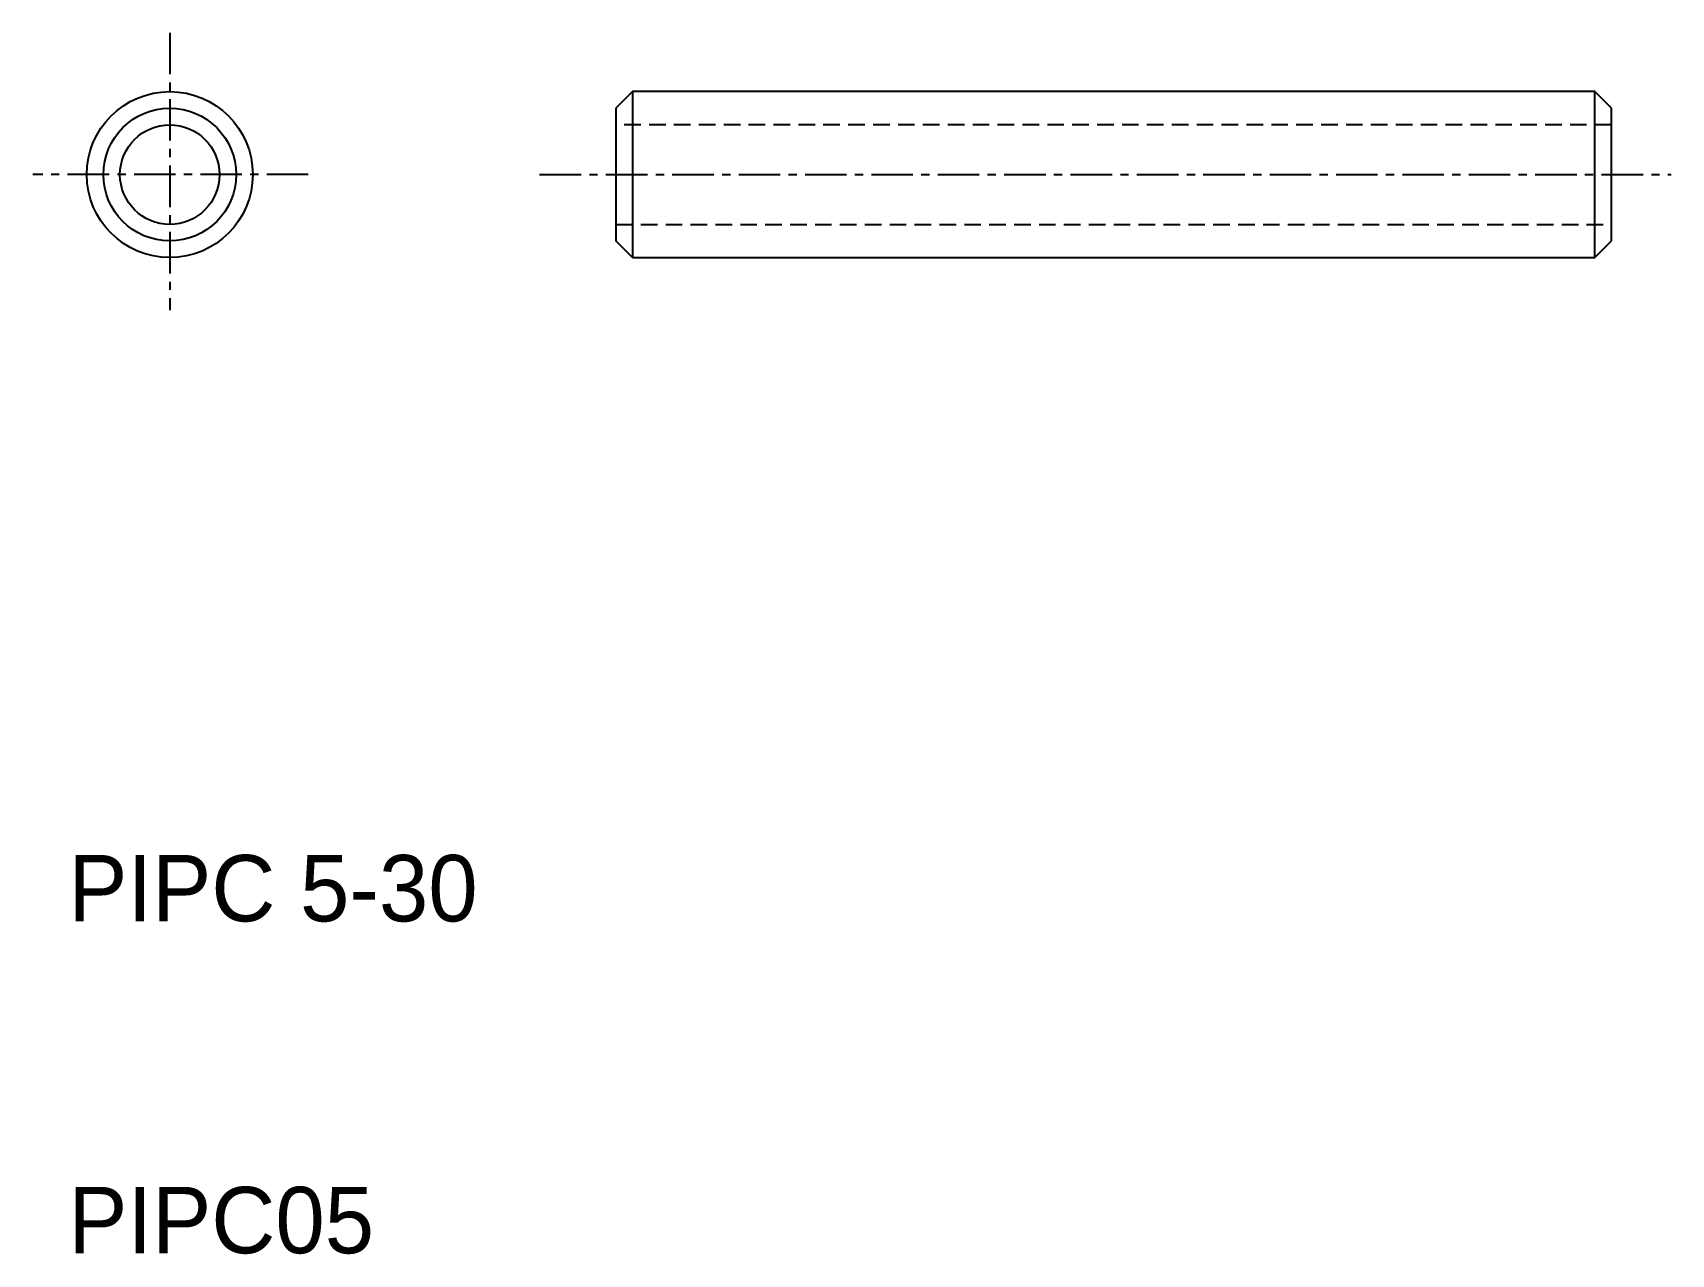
# Model space of a CAD drawing. Extents: x 8.9 to 58.3, y 10 to 46.8.
import ezdxf

# ---------------------------------------------------------------- set-up
doc = ezdxf.new("R2010")
doc.units = 0
doc.linetypes.add('CENTER', pattern=[2, 1.25, -0.25, 0.25, -0.25])
doc.linetypes.add('DASHED', pattern=[0.75, 0.5, -0.25])
doc.layers.get('0').update_dxf_attribs({"linetype": 'CONTINUOUS'})
doc.layers.add('CENTER', color=1, linetype='CENTER')

msp = doc.modelspace()

# ---------------------------------------------------------------- linework, layer by layer
at = {"color": 7, "linetype": 'CONTINUOUS'}
for p, q in [((27.003, 45), (26.503, 44.5)), ((56.003, 45), (27.003, 45)), ((27.003, 45), (27.003, 40)), ((56.003, 40), (56.003, 45)), ((56.503, 44.5), (56.003, 45)), ((26.503, 44.5), (26.503, 40.5)), ((56.503, 40.5), (56.503, 44.5)), ((27.003, 40), (26.503, 40.5)), ((56.003, 40), (56.503, 40.5)), ((27.003, 40), (56.003, 40))]:
    msp.add_line(p, q, dxfattribs=at)
at = {"color": 3, "linetype": 'DASHED'}
for p, q in [((56.503, 44), (26.503, 44)), ((26.503, 41), (56.503, 41))]:
    msp.add_line(p, q, dxfattribs=at)
at = {"color": 7, "linetype": 'CONTINUOUS'}
for radius in [2.5, 2, 1.5]:
    msp.add_circle((13.06, 42.5), radius, dxfattribs=at)
at = {"layer": 'CENTER', "color": 1, "linetype": 'CENTER'}
for p, q in [((13.06, 46.773), (13.06, 38.417)), ((17.232, 42.5), (8.932, 42.5)), ((24.203, 42.5), (58.302, 42.5))]:
    msp.add_line(p, q, dxfattribs=at)

# ---------------------------------------------------------------- texts
at = {"color": 7, "linetype": 'CONTINUOUS'}
for s, p in [('PIPC 5-30', (10, 20)), ('PIPC05', (10, 10))]:
    msp.add_text(s, height=2, dxfattribs=at).set_placement(p)

doc.saveas('drawing.dxf')
